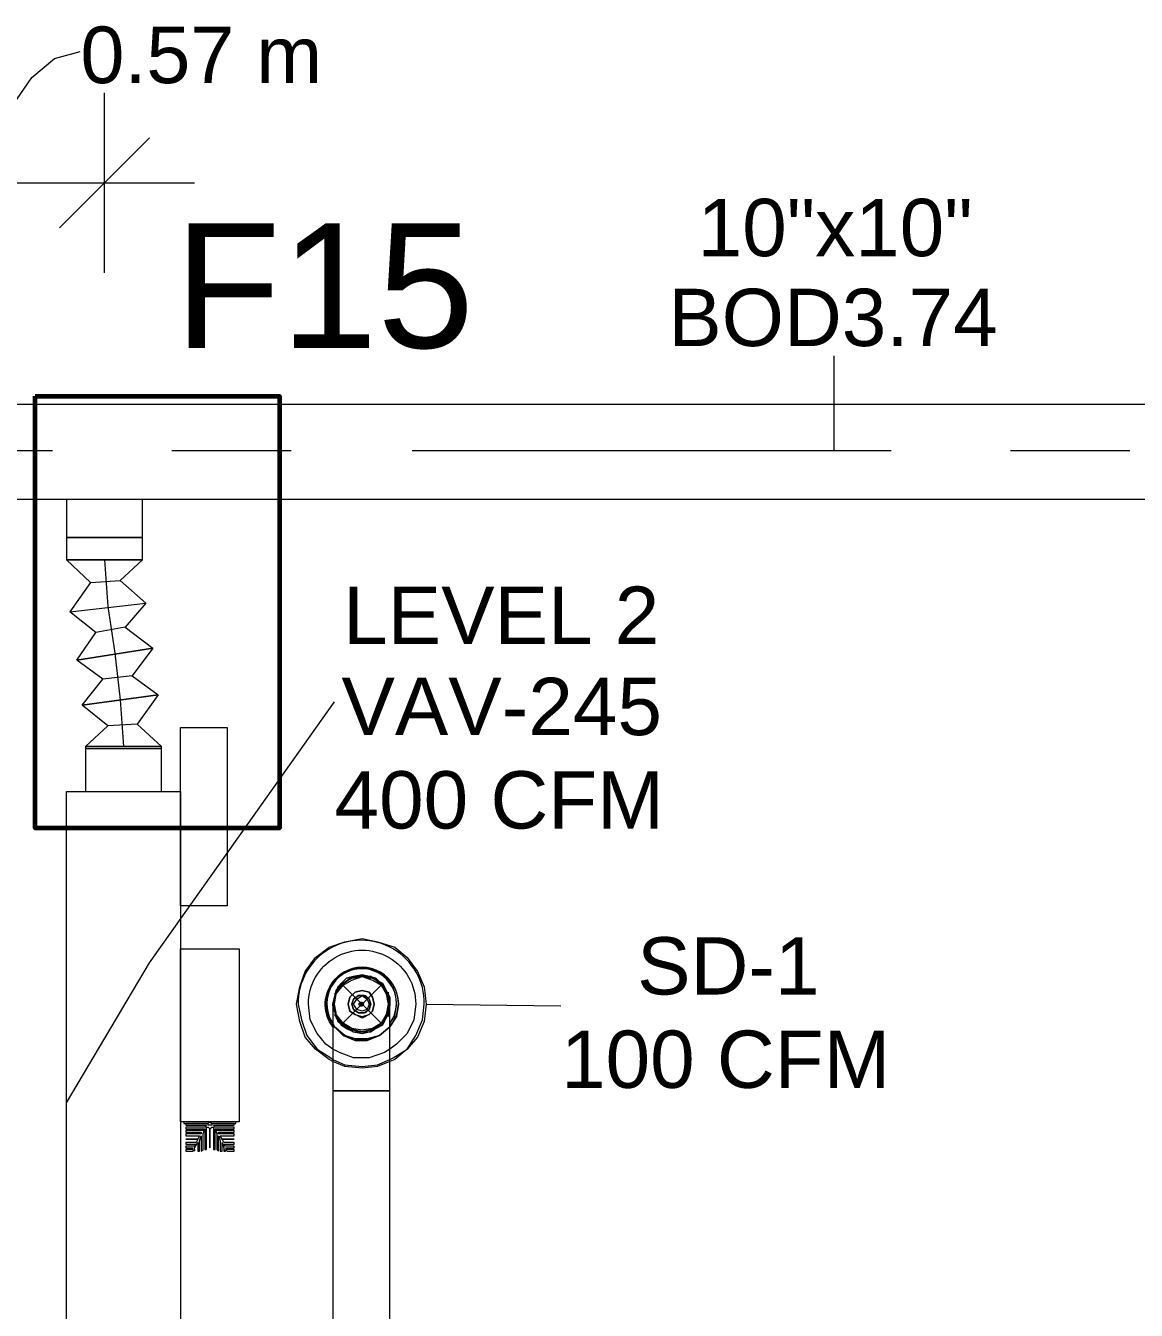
# Model space of a CAD drawing. Header units: metres. Extents: x -2 to 207, y -8 to 52.
# Drawn here: x 8.954 to 11.897, y 39.29 to 42.694 of the extents above; entities that cross this region are included whole.
import ezdxf

# ---------------------------------------------------------------- set-up
doc = ezdxf.new("R2010")
doc.units = ezdxf.units.M
doc.layers.add('HVAC - Ductos', color=5, linetype='Continuous', lineweight=0)
doc.layers.add('PDF_Text', color=7, linetype='Continuous', lineweight=0)
doc.layers.add('PDF_Geometry', color=7, linetype='Continuous', lineweight=0, true_color=0xaaaaaa)
doc.styles.add('PDF Arial-BoldMT-Identity-H', font='arial.ttf')
doc.styles.add('PDF Helvetica', font='')
doc.styles.get('PDF Helvetica').set_extended_font_data('Helvetica')

msp = doc.modelspace()

# ---------------------------------------------------------------- linework, layer by layer
at = {"layer": 'HVAC - Ductos', "lineweight": 0}
for points in [[(8.8741, 42.2771), (8.8879, 42.3825), (8.9199, 42.4834), (8.9703, 42.5566), (9.0299, 42.607), (9.0986, 42.6254)], [(9.1628, 42.0389), (9.1628, 42.2771), (9.1628, 42.5154)], [(9.2818, 42.3963), (9.1628, 42.2771), (9.0436, 42.158)], [(7.582, 42.2771), (8.59, 42.2771), (9.401, 42.2771)], [(11.0963, 41.567), (11.0963, 41.819)], [(9.0711, 41.4387), (9.0666, 41.4387), (9.062, 41.4387), (9.062, 41.3379), (9.062, 41.2783), (9.2636, 41.2783), (9.062, 41.2783), (9.1261, 41.2188), (9.0711, 41.1409), (9.2727, 41.1638), (9.204, 41.2233)], [(9.1261, 41.2188), (9.204, 41.2233), (9.2636, 41.2783), (9.2636, 41.3379), (9.2498, 41.3379), (9.236, 41.3379), (9.2132, 41.3379), (9.1902, 41.3379), (9.1628, 41.3379), (9.1353, 41.3379), (9.1123, 41.3379), (9.0895, 41.3379), (9.0757, 41.3379), (9.0666, 41.3379), (9.062, 41.3379), (9.0666, 41.3379), (9.0757, 41.3379), (9.0895, 41.3379), (9.1123, 41.3379), (9.1353, 41.3379), (9.1628, 41.3379), (9.1902, 41.3379), (9.2132, 41.3379), (9.236, 41.3379), (9.2498, 41.3379), (9.2636, 41.3379), (9.2636, 41.4387)], [(9.0895, 41.4387), (9.0849, 41.4387), (9.0803, 41.4387)], [(9.1077, 41.4387), (9.0986, 41.4387), (9.094, 41.4387)], [(9.1307, 41.4387), (9.1215, 41.4387), (9.1169, 41.4387)], [(9.1856, 41.4387), (9.1628, 41.4387), (9.1398, 41.4387)], [(9.2132, 41.4387), (9.2086, 41.4387), (9.1948, 41.4387)], [(9.2315, 41.4387), (9.2269, 41.4387), (9.2178, 41.4387)], [(9.259, 41.4387), (9.2544, 41.4387), (9.2498, 41.4387), (9.2406, 41.4387), (9.236, 41.4387)], [(9.1628, 41.2783), (9.172, 41.1546), (9.1902, 41.0309), (9.204, 40.9072), (9.2132, 40.7835)], [(9.2178, 41.0997), (9.291, 41.0447), (9.0895, 41.0126), (9.1398, 41.0859), (9.0711, 41.1409), (9.2727, 41.1638), (9.2178, 41.0997), (9.1398, 41.0859)], [(9.236, 40.9714), (9.3048, 40.921), (9.1032, 40.8935), (9.1582, 40.9622), (9.0895, 41.0126), (9.291, 41.0447), (9.236, 40.9714), (9.1582, 40.9622)], [(9.2498, 40.8431), (9.314, 40.7835), (9.1123, 40.7835), (9.172, 40.8386), (9.1032, 40.8935), (9.3048, 40.921), (9.2498, 40.8431), (9.172, 40.8386)], [(9.062, 39.8397), (9.2818, 40.2108), (9.7722, 40.9026)], [(9.314, 40.7835), (9.3094, 40.7835), (9.291, 40.7835), (9.2636, 40.7835), (9.2315, 40.7835), (9.1948, 40.7835), (9.1628, 40.7835), (9.1353, 40.7835), (9.1169, 40.7835), (9.1123, 40.7835)], [(9.7676, 39.9496), (9.7584, 39.9542), (9.7218, 39.9817), (9.6942, 40.0138), (9.6805, 40.055), (9.6713, 40.1009), (9.6805, 40.1467), (9.6942, 40.1879), (9.7218, 40.2245), (9.7584, 40.2521), (9.7996, 40.2658), (9.8454, 40.275), (9.8867, 40.2658), (9.9324, 40.2521), (9.9645, 40.2245), (9.9921, 40.1879), (10.0104, 40.1467), (10.0149, 40.1009), (10.0104, 40.055), (9.9921, 40.0138), (9.9645, 39.9817), (9.9324, 39.9542), (9.9187, 39.9496)], [(9.7676, 40.1009), (9.7676, 40.0963), (9.7676, 40.0779), (9.7676, 40.0459), (9.7676, 40.0047), (9.7676, 39.9588), (9.7676, 39.9084), (9.7676, 39.8718), (9.7722, 39.8718), (9.7767, 39.8718), (9.7904, 39.8718), (9.8042, 39.8718), (9.8225, 39.8718), (9.8454, 39.8718), (9.8638, 39.8718), (9.8821, 39.8718), (9.9004, 39.8718), (9.9096, 39.8718), (9.9187, 39.8718), (9.9187, 39.9268), (9.9187, 39.9771), (9.9187, 40.023), (9.9187, 40.0596), (9.9187, 40.0825), (9.9187, 40.1009), (9.9187, 40.0963), (9.9187, 40.1009), (9.9187, 40.1192), (9.9096, 40.1375), (9.9004, 40.1559), (9.8913, 40.1604), (9.8821, 40.1696), (9.8638, 40.1741), (9.8454, 40.1787), (9.8225, 40.1741), (9.8042, 40.1696), (9.7904, 40.1559), (9.7767, 40.1375), (9.7722, 40.1192), (9.7676, 40.1009), (9.7676, 40.0963), (9.7676, 40.1009), (9.7722, 40.1192), (9.7767, 40.1375), (9.7904, 40.1559), (9.8042, 40.1696), (9.8225, 40.1741), (9.8454, 40.1787), (9.8638, 40.1741), (9.8821, 40.1696), (9.8913, 40.1604), (9.9004, 40.1559), (9.9096, 40.1375), (9.9187, 40.1192), (9.9187, 40.1009)], [(9.8775, 40.0321), (9.8729, 40.0321), (9.8684, 40.0321), (9.8454, 40.0275), (9.8271, 40.0321), (9.8088, 40.0367), (9.7904, 40.0505), (9.7813, 40.0642), (9.7722, 40.0825), (9.7722, 40.1009), (9.7722, 40.1192), (9.7813, 40.1375), (9.7904, 40.1513), (9.8088, 40.165), (9.8271, 40.1741), (9.8454, 40.1741), (9.8638, 40.1741), (9.8821, 40.165), (9.8958, 40.1513), (9.9096, 40.1375), (9.9142, 40.1192), (9.9187, 40.1009), (9.9142, 40.0825), (9.9096, 40.0642), (9.8958, 40.0505), (9.8821, 40.0367), (9.8638, 40.0321), (9.8454, 40.0275), (9.818, 40.0321), (9.8134, 40.0321)], [(9.7767, 40.1329), (9.7904, 40.1513), (9.8134, 40.1696)], [(9.8134, 40.1696), (9.818, 40.1741)], [(9.818, 40.1696), (9.8454, 40.1741), (9.8684, 40.1696)], [(9.8684, 40.1741), (9.8729, 40.1696), (9.8775, 40.1696)], [(9.8775, 40.1696), (9.8958, 40.1513), (9.9096, 40.1329)], [(9.7722, 40.1283), (9.7767, 40.1329)], [(9.9142, 40.1329), (9.9142, 40.1283)], [(9.7767, 40.0779), (9.7722, 40.1009), (9.7767, 40.1283)], [(9.9142, 40.1283), (9.9187, 40.1009), (9.9142, 40.0779)], [(10.0149, 40.1009), (10.3723, 40.0963)], [(9.7676, 40.0963), (9.7722, 40.0825), (9.7767, 40.0642), (9.7904, 40.0459), (9.8042, 40.0367), (9.8225, 40.0275), (9.8454, 40.023), (9.8638, 40.0275), (9.8821, 40.0367), (9.9004, 40.0459), (9.9096, 40.0642), (9.9187, 40.0825), (9.9187, 40.0963)], [(9.8134, 40.0367), (9.7904, 40.0505), (9.7767, 40.0688), (9.7722, 40.0733)], [(9.9096, 40.0688), (9.8958, 40.0505), (9.8775, 40.0367)], [(9.9142, 40.0733), (9.9142, 40.0688)], [(9.9187, 39.9817), (9.905, 39.9726), (9.8638, 39.9588), (9.8225, 39.9588), (9.7858, 39.9726), (9.7676, 39.9817)], [(9.7676, 39.9542), (9.7996, 39.9405), (9.8454, 39.9359), (9.8867, 39.9405), (9.9187, 39.9542)], [(9.9187, 39.9496), (9.8867, 39.9359), (9.8454, 39.9313), (9.7996, 39.9359), (9.7676, 39.9496)], [(9.3735, 39.7893), (9.3735, 39.7847), (9.4377, 39.7847), (9.4331, 39.7847), (9.3781, 39.7847), (9.3781, 39.7801), (9.4331, 39.7801), (9.4285, 39.7756), (9.3781, 39.7756), (9.3781, 39.771), (9.4285, 39.771), (9.4239, 39.7664), (9.3781, 39.7664), (9.3781, 39.7618), (9.4193, 39.7618), (9.4193, 39.7572), (9.3781, 39.7572), (9.3781, 39.7526), (9.4147, 39.7526), (9.4102, 39.7435), (9.3781, 39.7435), (9.4102, 39.7435), (9.4056, 39.7344), (9.3781, 39.7344), (9.3781, 39.7298), (9.4056, 39.7298), (9.401, 39.7252), (9.3781, 39.7252), (9.3781, 39.7206), (9.3964, 39.7206), (9.3964, 39.716), (9.3781, 39.716), (9.3781, 39.7114), (9.3964, 39.7114), (9.401, 39.716), (9.401, 39.7114), (9.401, 39.7206), (9.4102, 39.7344), (9.4102, 39.7114), (9.4147, 39.7114), (9.4147, 39.7389), (9.4193, 39.7526), (9.4193, 39.7114), (9.4239, 39.716), (9.4239, 39.7572), (9.4285, 39.771), (9.4285, 39.716), (9.4331, 39.716), (9.4331, 39.7756), (9.4377, 39.7756), (9.4423, 39.771), (9.4423, 39.7206), (9.4423, 39.771), (9.4469, 39.7756), (9.4514, 39.7756), (9.4514, 39.716), (9.456, 39.716), (9.456, 39.771), (9.4606, 39.7572), (9.4606, 39.716), (9.4651, 39.7114), (9.4651, 39.7526), (9.4697, 39.7389), (9.4697, 39.7114), (9.4743, 39.7114), (9.4743, 39.7344), (9.4789, 39.7206), (9.4789, 39.7114), (9.4835, 39.7114), (9.4835, 39.716), (9.4881, 39.7114), (9.5064, 39.7114), (9.5064, 39.716), (9.4881, 39.716), (9.4835, 39.7206), (9.5064, 39.7206), (9.5064, 39.7252), (9.4835, 39.7252), (9.4789, 39.7298), (9.5064, 39.7298), (9.5064, 39.7344), (9.4789, 39.7344), (9.4743, 39.7435), (9.5064, 39.7435), (9.4743, 39.7435), (9.4697, 39.7526), (9.5064, 39.7526), (9.5064, 39.7572), (9.4651, 39.7572), (9.4651, 39.7618), (9.5064, 39.7618), (9.5064, 39.7664), (9.4606, 39.7664), (9.456, 39.771), (9.5064, 39.771), (9.5064, 39.7756), (9.456, 39.7756), (9.4514, 39.7801), (9.5064, 39.7801), (9.5064, 39.7847), (9.4514, 39.7847), (9.4469, 39.7847), (9.5109, 39.7847), (9.5109, 39.7893)]]:
    msp.add_lwpolyline(points, dxfattribs=at)
for points in [[(14.0469, 41.4387), (8.4343, 41.4387), (8.4343, 41.6907), (14.0469, 41.6907)], [(9.062, 41.2783), (9.0666, 41.2783), (9.0757, 41.2783), (9.0895, 41.2783), (9.1123, 41.2783), (9.1353, 41.2783), (9.1628, 41.2783), (9.1902, 41.2783), (9.2132, 41.2783), (9.236, 41.2783), (9.2498, 41.2783), (9.2636, 41.2783), (9.2498, 41.2783), (9.236, 41.2783), (9.2132, 41.2783), (9.1902, 41.2783), (9.1628, 41.2783), (9.1353, 41.2783), (9.1123, 41.2783), (9.0895, 41.2783), (9.0757, 41.2783), (9.0666, 41.2783)], [(9.3644, 40.834), (9.4881, 40.834), (9.4881, 40.362), (9.3644, 40.362)], [(9.314, 40.7789), (9.3094, 40.7789), (9.291, 40.7789), (9.2636, 40.7789), (9.2315, 40.7789), (9.1948, 40.7789), (9.1628, 40.7789), (9.1353, 40.7789), (9.1215, 40.7789), (9.1123, 40.7789), (9.1123, 40.6644), (9.1169, 40.6644), (9.1261, 40.6644), (9.1444, 40.6644), (9.1628, 40.6644), (9.1856, 40.6644), (9.2132, 40.6644), (9.2406, 40.6644), (9.2636, 40.6644), (9.2818, 40.6644), (9.3002, 40.6644), (9.3094, 40.6644), (9.314, 40.6644), (9.314, 40.7789), (9.314, 40.7835), (9.3094, 40.7835), (9.291, 40.7835), (9.2636, 40.7835), (9.2315, 40.7835), (9.1948, 40.7835), (9.1628, 40.7835), (9.1353, 40.7835), (9.1169, 40.7835), (9.1123, 40.7835), (9.1123, 40.7789), (9.1215, 40.7789), (9.1353, 40.7789), (9.1628, 40.7789), (9.1948, 40.7789), (9.2315, 40.7789), (9.2636, 40.7789), (9.291, 40.7789), (9.3094, 40.7789)], [(9.1123, 40.7789), (9.1169, 40.7789), (9.1261, 40.7789), (9.1444, 40.7789), (9.1628, 40.7789), (9.1856, 40.7789), (9.2132, 40.7789), (9.2406, 40.7789), (9.2636, 40.7789), (9.2818, 40.7789), (9.3002, 40.7789), (9.3094, 40.7789), (9.314, 40.7789), (9.3094, 40.7789), (9.3002, 40.7789), (9.2818, 40.7789), (9.2636, 40.7789), (9.2406, 40.7789), (9.2132, 40.7789), (9.1856, 40.7789), (9.1628, 40.7789), (9.1444, 40.7789), (9.1261, 40.7789), (9.1169, 40.7789)], [(9.062, 38.8409), (9.062, 40.6644), (9.3644, 40.6644), (9.3644, 38.8409)], [(9.3644, 40.2475), (9.5201, 40.2475), (9.5201, 39.7893), (9.3644, 39.7893)], [(9.7767, 40.1283), (9.795, 40.1513), (9.818, 40.165), (9.8454, 40.1741), (9.8729, 40.165), (9.8958, 40.1513), (9.9096, 40.1283), (9.9142, 40.1009), (9.9096, 40.0733), (9.8958, 40.0505), (9.8729, 40.0367), (9.8454, 40.0321), (9.818, 40.0367), (9.795, 40.0505), (9.7767, 40.0733), (9.7722, 40.1009)], [(9.8134, 40.1192), (9.8088, 40.1009), (9.8134, 40.1192), (9.8271, 40.1329), (9.8454, 40.1375), (9.8638, 40.1329), (9.8729, 40.1192), (9.8775, 40.1009), (9.8729, 40.1192), (9.8638, 40.1329), (9.8454, 40.1375), (9.8271, 40.1329)], [(9.8729, 40.0825), (9.8775, 40.1009), (9.8729, 40.0825), (9.8638, 40.0733), (9.8454, 40.0642), (9.8271, 40.0733), (9.8134, 40.0825), (9.8088, 40.1009), (9.8134, 40.0825), (9.8271, 40.0733), (9.8454, 40.0688), (9.8638, 40.0733)], [(9.8225, 40.1146), (9.818, 40.1009), (9.8225, 40.1146), (9.8362, 40.1237), (9.8546, 40.1237), (9.8638, 40.1146), (9.8684, 40.1009), (9.8638, 40.1146), (9.85, 40.1237), (9.8362, 40.1237)], [(9.8638, 40.0871), (9.8684, 40.1009), (9.8638, 40.0871), (9.8546, 40.0779), (9.8362, 40.0779), (9.8225, 40.0871), (9.818, 40.1009), (9.8225, 40.0871), (9.8362, 40.0779), (9.85, 40.0779)], [(9.8317, 40.1146), (9.8454, 40.1237), (9.8592, 40.1146), (9.8638, 40.1009), (9.8592, 40.0871), (9.8454, 40.0825), (9.8317, 40.0871), (9.8225, 40.1009)], [(9.8408, 40.0963), (9.8454, 40.0963), (9.85, 40.1009), (9.8454, 40.0963), (9.8408, 40.0963), (9.8362, 40.1009), (9.8408, 40.1055), (9.8454, 40.1055), (9.85, 40.1009), (9.8454, 40.1055), (9.8408, 40.1055), (9.8408, 40.1009)], [(9.9187, 40.0413), (9.937, 40.0688), (9.9416, 40.1009), (9.937, 40.0688)], [(9.7722, 40.0413), (9.7996, 40.0184), (9.8271, 40.0093), (9.8592, 40.0093), (9.8913, 40.0184), (9.8592, 40.0047), (9.8271, 40.0047), (9.795, 40.0184), (9.7722, 40.0413), (9.7676, 40.0413), (9.7722, 40.0413), (9.7676, 40.0505)], [(9.8913, 40.0184), (9.8592, 40.0093), (9.8271, 40.0093), (9.7996, 40.0184), (9.7722, 40.0413), (9.795, 40.0184), (9.8271, 40.0047), (9.8592, 40.0047), (9.8913, 40.0184), (9.9187, 40.0413)], [(9.9187, 40.0413), (9.9187, 40.0505), (9.9187, 40.0413), (9.8913, 40.0184)], [(9.7676, 38.6118), (9.7722, 38.6118), (9.7767, 38.6118), (9.7904, 38.6118), (9.8042, 38.6118), (9.8225, 38.6118), (9.8454, 38.6118), (9.8638, 38.6118), (9.8821, 38.6118), (9.9004, 38.6118), (9.9096, 38.6118), (9.9187, 38.6118), (9.9187, 39.8718), (9.9096, 39.8718), (9.9004, 39.8718), (9.8821, 39.8718), (9.8638, 39.8718), (9.8454, 39.8718), (9.8225, 39.8718), (9.8042, 39.8718), (9.7904, 39.8718), (9.7767, 39.8718), (9.7722, 39.8718), (9.7676, 39.8718)], [(9.4423, 39.7893), (9.4469, 39.7847), (9.4469, 39.7801), (9.4423, 39.7801), (9.4377, 39.7801), (9.4377, 39.7847)]]:
    msp.add_lwpolyline(points, close=True, dxfattribs=at)
for points in [[(9.9187, 39.9542), (9.9279, 39.9588), (9.9645, 39.9817), (9.9875, 40.0184), (10.0058, 40.0596), (10.0104, 40.1009, 1.013808), (9.6759, 40.1009), (9.6851, 40.0596), (9.6988, 40.0184), (9.7263, 39.9817), (9.763, 39.9588), (9.7676, 39.9542)], [(9.7676, 39.9817), (9.7492, 39.9955), (9.7263, 40.023), (9.708, 40.0596), (9.7034, 40.1009, -1.00811), (9.9875, 40.1009), (9.9829, 40.0596), (9.9645, 40.023), (9.937, 39.9955), (9.9187, 39.9817)]]:
    msp.add_lwpolyline(points, format="xyb", dxfattribs=at)
msp.add_lwpolyline([(9.9187, 40.0505), (9.9324, 40.0688), (9.937, 40.1009, 1.361249), (9.7676, 40.0505), (9.7584, 40.0688), (9.7492, 40.1009), (9.7538, 40.0688), (9.7676, 40.0413, -1.386744), (9.9416, 40.1009, 1.018357), (9.7492, 40.1009, -1.387687)], format="xyb", close=True, dxfattribs=at)
at = {"layer": 'PDF_Geometry', "color": 232, "lineweight": 60, "true_color": 0xe91e64}
msp.add_lwpolyline([(8.9788, 41.7122), (9.6264, 41.7122), (9.6264, 40.567), (8.9788, 40.567)], close=True, dxfattribs=at)
at = {"layer": 'PDF_Geometry', "lineweight": 0}
for points in [[(9.0253, 41.567), (7.7562, 41.567)], [(9.6575, 41.567), (9.3415, 41.567)], [(11.2474, 41.567), (9.9783, 41.567)], [(11.8797, 41.567), (11.5636, 41.567)]]:
    msp.add_lwpolyline(points, dxfattribs=at)
at = {"layer": 'PDF_Geometry', "color": 8, "lineweight": 0, "true_color": 0x808080}
msp.add_lwpolyline([(9.905, 40.1467), (9.8684, 40.1741), (9.8225, 40.1741), (9.7813, 40.1467), (9.7676, 40.1009), (9.7813, 40.055), (9.8225, 40.0275), (9.8684, 40.0275), (9.905, 40.055), (9.9187, 40.1009)], close=True, dxfattribs=at)
for points in [[(9.7904, 40.1559), (9.9004, 40.0459)], [(9.9004, 40.1559), (9.7904, 40.0459)]]:
    msp.add_lwpolyline(points, dxfattribs=at)

# ---------------------------------------------------------------- texts
at = {"layer": 'PDF_Text', "lineweight": 0, "attachment_point": 4, "style": 'PDF Helvetica'}
for s, insert, char_height in [('0.57 m', (9.0991, 42.6154), 0.15002), ('10"x10"', (10.7348, 42.1579), 0.1519), ('BOD3.74', (10.6569, 41.9197), 0.1519), ('LEVEL 2', (9.7955, 41.1316), 0.1519), ('VAV-245', (9.7909, 40.8888), 0.1519), ('400 CFM', (9.7726, 40.6413), 0.1519), ('SD-1', (10.5744, 40.2015), 0.1519), ('100 CFM', (10.3728, 39.9541), 0.1519)]:
    msp.add_mtext(s, dxfattribs=dict(at, insert=insert, char_height=char_height))
at = {"layer": 'PDF_Text', "color": 232, "lineweight": 60, "true_color": 0xe91e64, "insert": (9.3481, 42.0027), "char_height": 0.32989, "attachment_point": 4, "style": 'PDF Arial-BoldMT-Identity-H'}
msp.add_mtext('F15', dxfattribs=at)

doc.saveas('drawing.dxf')
